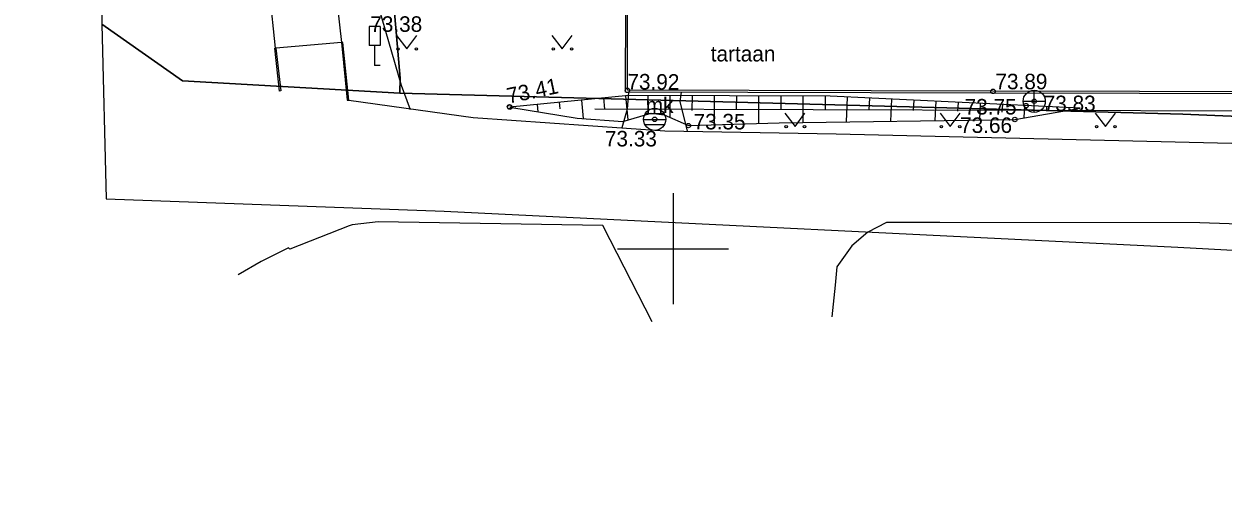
# Model space of a CAD drawing. Extents: x 598339 to 598599, y 6477639 to 6477840.
# Drawn here: x 598370.7 to 598424.8, y 6477688.6 to 6477710.1 of the extents above; entities that cross this region are included whole.
import ezdxf

# ---------------------------------------------------------------- set-up
doc = ezdxf.new("R2010")
doc.units = 0
for name, color, linetype in [('AED', 7, 'Continuous'), ('HALJASTUS', 7, 'Continuous'), ('KORGUS-EH2000', 7, 'Continuous'), ('LIIKLUS', 7, 'Continuous'), ('PIIR', 7, 'Continuous'), ('RELJEEF', 7, 'Continuous'), ('SKKAEV', 7, 'Continuous'), ('TEE', 7, 'Continuous'), ('VORK', 7, 'Continuous')]:
    doc.layers.add(name, color=color, linetype=linetype)

msp = doc.modelspace()

# ---------------------------------------------------------------- linework, layer by layer
at = {"layer": 'AED'}
msp.add_line((598396.469, 6477706.299), (598477.006, 6477706.056), dxfattribs=at)
at = {"layer": 'HALJASTUS'}
for p, q in [((598387.537, 6477709.607), (598388, 6477709)), ((598388, 6477709), (598388.446, 6477709.607)), ((598394.537, 6477709.607), (598395, 6477709)), ((598395, 6477709), (598395.446, 6477709.607)), ((598405.037, 6477706.107), (598405.5, 6477705.5)), ((598405.5, 6477705.5), (598405.946, 6477706.107)), ((598412.037, 6477706.107), (598412.5, 6477705.5)), ((598412.5, 6477705.5), (598412.946, 6477706.107)), ((598419.037, 6477706.107), (598419.5, 6477705.5)), ((598419.5, 6477705.5), (598419.946, 6477706.107))]:
    msp.add_line(p, q, dxfattribs=at)
msp.add_lwpolyline([(598388.162, 6477706.265), (598387.762, 6477707.361), (598386.744, 6477710.829)], dxfattribs=at)
for centre in [(598387.599, 6477709), (598388.428, 6477709), (598394.599, 6477709), (598395.428, 6477709), (598405.099, 6477705.5), (598405.928, 6477705.5), (598412.099, 6477705.5), (598412.928, 6477705.5), (598419.099, 6477705.5), (598419.928, 6477705.5)]:
    msp.add_circle(centre, 0.055, dxfattribs=at)
at = {"layer": 'KORGUS-EH2000'}
for centre in [(598397.944, 6477707.138), (598414.424, 6477707.092), (598415.919, 6477706.446), (598416.283, 6477706.645), (598392.627, 6477706.398), (598392.639, 6477706.38), (598399.173, 6477705.829), (598400.693, 6477705.548), (598415.407, 6477705.824)]:
    msp.add_circle(centre, 0.1, dxfattribs=at)
at = {"layer": 'LIIKLUS'}
for p, q in [((598386.296, 6477710.012), (598386.296, 6477709.162)), ((598386.796, 6477710.012), (598386.296, 6477710.012)), ((598386.796, 6477710.012), (598386.796, 6477709.162)), ((598386.796, 6477709.162), (598386.296, 6477709.162)), ((598386.546, 6477709.162), (598386.546, 6477708.262)), ((598386.796, 6477708.262), (598386.546, 6477708.262))]:
    msp.add_line(p, q, dxfattribs=at)
at = {"layer": 'PIIR'}
for points in [[(598598.61, 6477639.38), (598555.65, 6477778.21), (598522.15, 6477839.7), (598377.16, 6477830.01), (598375.49, 6477829.9), (598376.27, 6477752.7), (598378.01, 6477752.67), (598385.73, 6477730.47), (598387.7, 6477707.68), (598387.68, 6477707.01), (598422.98, 6477706.06), (598444.34, 6477705.18), (598453.12, 6477704.42), (598460.68, 6477703.5), (598465.84, 6477702.86), (598470.19, 6477701.96), (598474.31, 6477700.66), (598480.8, 6477698.12), (598485.43, 6477696.23), (598489.61, 6477693.98), (598495.12, 6477690.75), (598502.7, 6477685.5), (598504.35, 6477684.194)], [(598444.34, 6477705.18), (598422.98, 6477706.06), (598387.68, 6477707.01), (598377.89, 6477707.57), (598374.25, 6477710.12), (598374.44, 6477702.25), (598389.68, 6477701.7), (598422.76, 6477700.07), (598444.04, 6477698.91)]]:
    msp.add_lwpolyline(points, dxfattribs=at)
msp.add_lwpolyline([(598372.18, 6477829.68), (598374.25, 6477710.12), (598377.89, 6477707.57), (598387.68, 6477707.01), (598387.7, 6477707.68), (598385.73, 6477730.47), (598378.01, 6477752.67), (598376.27, 6477752.7), (598375.49, 6477829.9)], close=True, dxfattribs=at)
at = {"layer": 'RELJEEF'}
for p, q in [((598394.915, 6477706.301), (598394.885, 6477706.6)), ((598395.962, 6477705.862), (598395.881, 6477706.697)), ((598396.925, 6477706.29), (598396.876, 6477706.794)), ((598397.977, 6477705.803), (598397.871, 6477706.891)), ((598398.869, 6477706.485), (598398.871, 6477706.902)), ((598399.867, 6477705.916), (598399.871, 6477706.898)), ((598400.868, 6477706.224), (598400.871, 6477706.894)), ((598401.866, 6477705.584), (598401.871, 6477706.891)), ((598402.868, 6477706.251), (598402.871, 6477706.887)), ((598403.866, 6477705.647), (598403.871, 6477706.884)), ((598404.868, 6477706.278), (598404.871, 6477706.88)), ((598405.866, 6477705.691), (598405.871, 6477706.877)), ((598406.868, 6477706.289), (598406.871, 6477706.873)), ((598407.816, 6477705.718), (598407.87, 6477706.835)), ((598408.843, 6477706.259), (598408.868, 6477706.787)), ((598409.82, 6477705.746), (598409.867, 6477706.739)), ((598410.844, 6477706.225), (598410.866, 6477706.691)), ((598411.823, 6477705.774), (598411.865, 6477706.643)), ((598412.844, 6477706.191), (598412.864, 6477706.595)), ((598413.827, 6477705.802), (598413.863, 6477706.547)), ((598392.898, 6477706.371), (598392.895, 6477706.405)), ((598393.923, 6477706.17), (598393.89, 6477706.502)), ((598414.845, 6477706.157), (598414.862, 6477706.499)), ((598415.834, 6477705.897), (598415.86, 6477706.451)), ((598416.851, 6477706.237), (598416.859, 6477706.403)), ((598417.853, 6477706.244), (598417.858, 6477706.355))]:
    msp.add_line(p, q, dxfattribs=at)
for points in [[(598418.358, 6477706.331), (598407.09, 6477706.873), (598398.012, 6477706.905), (598392.639, 6477706.38)], [(598392.639, 6477706.38), (598395.678, 6477705.883), (598397.734, 6477705.73), (598399.021, 6477706.115), (598399.594, 6477706.038), (598400.693, 6477705.548), (598404.779, 6477705.675), (598415.407, 6477705.824), (598418.357, 6477706.331)]]:
    msp.add_lwpolyline(points, dxfattribs=at)
at = {"layer": 'SKKAEV'}
for p, q in [((598416.283, 6477706.145), (598416.283, 6477707.145)), ((598415.783, 6477706.645), (598416.783, 6477706.645)), ((598399.603, 6477706.079), (598398.743, 6477706.079)), ((598398.673, 6477705.829), (598399.673, 6477705.829)), ((598399.603, 6477705.579), (598398.743, 6477705.579))]:
    msp.add_line(p, q, dxfattribs=at)
for centre in [(598416.283, 6477706.645), (598399.173, 6477705.829)]:
    msp.add_circle(centre, 0.5, dxfattribs=at)
at = {"layer": 'TEE'}
for points in [[(598377.095, 6477745.246), (598377.978, 6477743.214), (598378.943, 6477740.922), (598380.273, 6477737.733), (598380.978, 6477735.94), (598381.305, 6477734.927), (598381.489, 6477733.929), (598382.821, 6477727.338), (598383.86, 6477719.806), (598385.045, 6477709.291)], [(598370.737, 6477741.51), (598370.935, 6477742.318), (598371.201, 6477742.789), (598371.605, 6477743.284), (598372.113, 6477743.852), (598372.571, 6477744.218), (598373.123, 6477744.562), (598373.677, 6477744.801), (598374.051, 6477744.121), (598375.136, 6477742.018), (598376.011, 6477740.207), (598376.922, 6477738.263), (598377.519, 6477736.655), (598378.268, 6477734.504), (598379.314, 6477730.056), (598379.808, 6477727.27), (598380.316, 6477723.638), (598380.905, 6477719.194), (598381.558, 6477713.978), (598382.063, 6477709.034)], [(598440.864, 6477706.952), (598414.424, 6477707.012), (598397.864, 6477707.058), (598397.87, 6477711.065)], [(598440.864, 6477707.032), (598414.424, 6477707.092), (598397.944, 6477707.138), (598397.95, 6477710.985)], [(598385.045, 6477709.291), (598382.098, 6477709.037)], [(598385.378, 6477706.697), (598385.107, 6477709.298), (598385.045, 6477709.291), (598385.308, 6477706.697), (598385.378, 6477706.697)], [(598382.098, 6477709.037), (598382.316, 6477707.112), (598382.263, 6477707.098), (598382.043, 6477709.032), (598382.098, 6477709.037)], [(598385.378, 6477706.697), (598390.996, 6477705.912), (598399.625, 6477705.308), (598407.355, 6477705.181), (598425.831, 6477704.737)], [(598397.986, 6477707.058), (598397.936, 6477706.293), (598397.694, 6477705.443)], [(598400.359, 6477707.051), (598400.312, 6477706.633), (598400.64, 6477705.291)], [(598399.052, 6477696.706), (598397.163, 6477700.401), (598396.836, 6477701.041), (598386.708, 6477701.219), (598385.53, 6477701.074), (598385.395, 6477701.034), (598382.722, 6477699.988), (598382.656, 6477700.042), (598381.434, 6477699.427), (598380.4, 6477698.822)], [(598486.345, 6477689.672), (598480.721, 6477692.582), (598476.432, 6477694.298), (598472.49, 6477695.415), (598465.724, 6477697.223), (598458.615, 6477698.495), (598447.099, 6477699.929), (598442.009, 6477700.371), (598436.506, 6477700.732), (598423.75, 6477701.169), (598412.026, 6477701.179), (598409.623, 6477701.182), (598408.778, 6477700.749), (598408.061, 6477700.126), (598407.386, 6477699.191), (598407.303, 6477698.363), (598407.161, 6477696.936)]]:
    msp.add_lwpolyline(points, dxfattribs=at)
at = {"layer": 'VORK'}
for p, q in [((598400, 6477702.5), (598400, 6477697.5)), ((598397.5, 6477700), (598402.5, 6477700))]:
    msp.add_line(p, q, dxfattribs=at)

# ---------------------------------------------------------------- texts
at = {"layer": 'KORGUS-EH2000'}
for s, p in [('73.38', (598386.349, 6477709.771)), ('73.89', (598414.534, 6477707.184)), ('73.75', (598413.146, 6477706.048)), ('73.83', (598416.712, 6477706.198)), ('73.35', (598400.925, 6477705.376)), ('73.66', (598412.942, 6477705.218)), ('73.33', (598396.928, 6477704.609))]:
    msp.add_text(s, height=0.7, dxfattribs=at).set_placement(p)
for s, rotation, p in [('73.41', 11.8662, (598392.587, 6477706.535)), ('73.92', 359.5225, (598397.94, 6477707.181))]:
    msp.add_text(s, height=0.7, rotation=rotation, dxfattribs=at).set_placement(p)
at = {"layer": 'TEE'}
for s, p in [('tartaan', (598401.7, 6477708.437)), ('mk', (598398.77, 6477706.12))]:
    msp.add_text(s, height=0.7, dxfattribs=at).set_placement(p)

doc.saveas('drawing.dxf')
